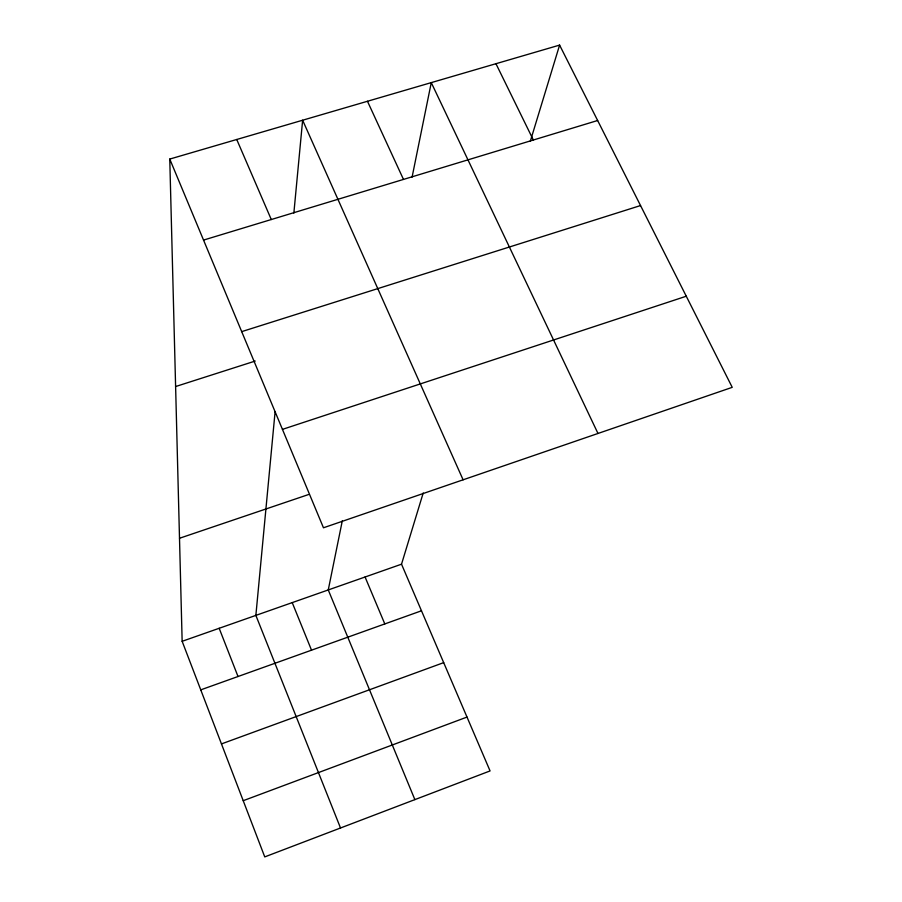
<?xml version="1.0" encoding="UTF-8"?>
<svg xmlns="http://www.w3.org/2000/svg" width="902" height="902" viewBox="0 0 902 902"><rect width="100%" height="100%" fill="white"/><g stroke="black" fill="none" stroke-linecap="round" stroke-linejoin="round"><path stroke-width="1.35" d="M275.087 411.898L255.864 615.389L340.516 827.991M293.86 213.075L302.632 120.225L463.098 479.808M342.309 520.781L328.26 589.942L414.875 799.623M412.09 177.108L431.269 82.623L597.981 433.467M169.768 159.068L323.468 527.783L732.232 387.341L559.601 45.1L169.768 159.068L182.148 641.299L264.748 856.9L490.068 770.928L401.525 564.19L423.207 492.988M530.353 141.129L559.601 45.1M243.224 800.694L466.999 717.079M221.464 743.913L443.694 662.632M200.751 689.861L421.482 610.789M182.148 641.299L401.525 564.19M179.509 538.268L308.439 494.578M282.45 429.375L686.275 296.228M175.608 386.541L255.232 361.048M241.702 331.632L640.544 205.555M203.536 240.09L597.643 120.507M495.953 63.704L533.341 140.013M367.464 101.272L403.476 179.419M236.741 139.494L271.288 219.536M365.062 576.998L384.804 623.936M292.225 602.604L311.528 650.184M219.175 628.277L238.015 676.511"/></g></svg>
